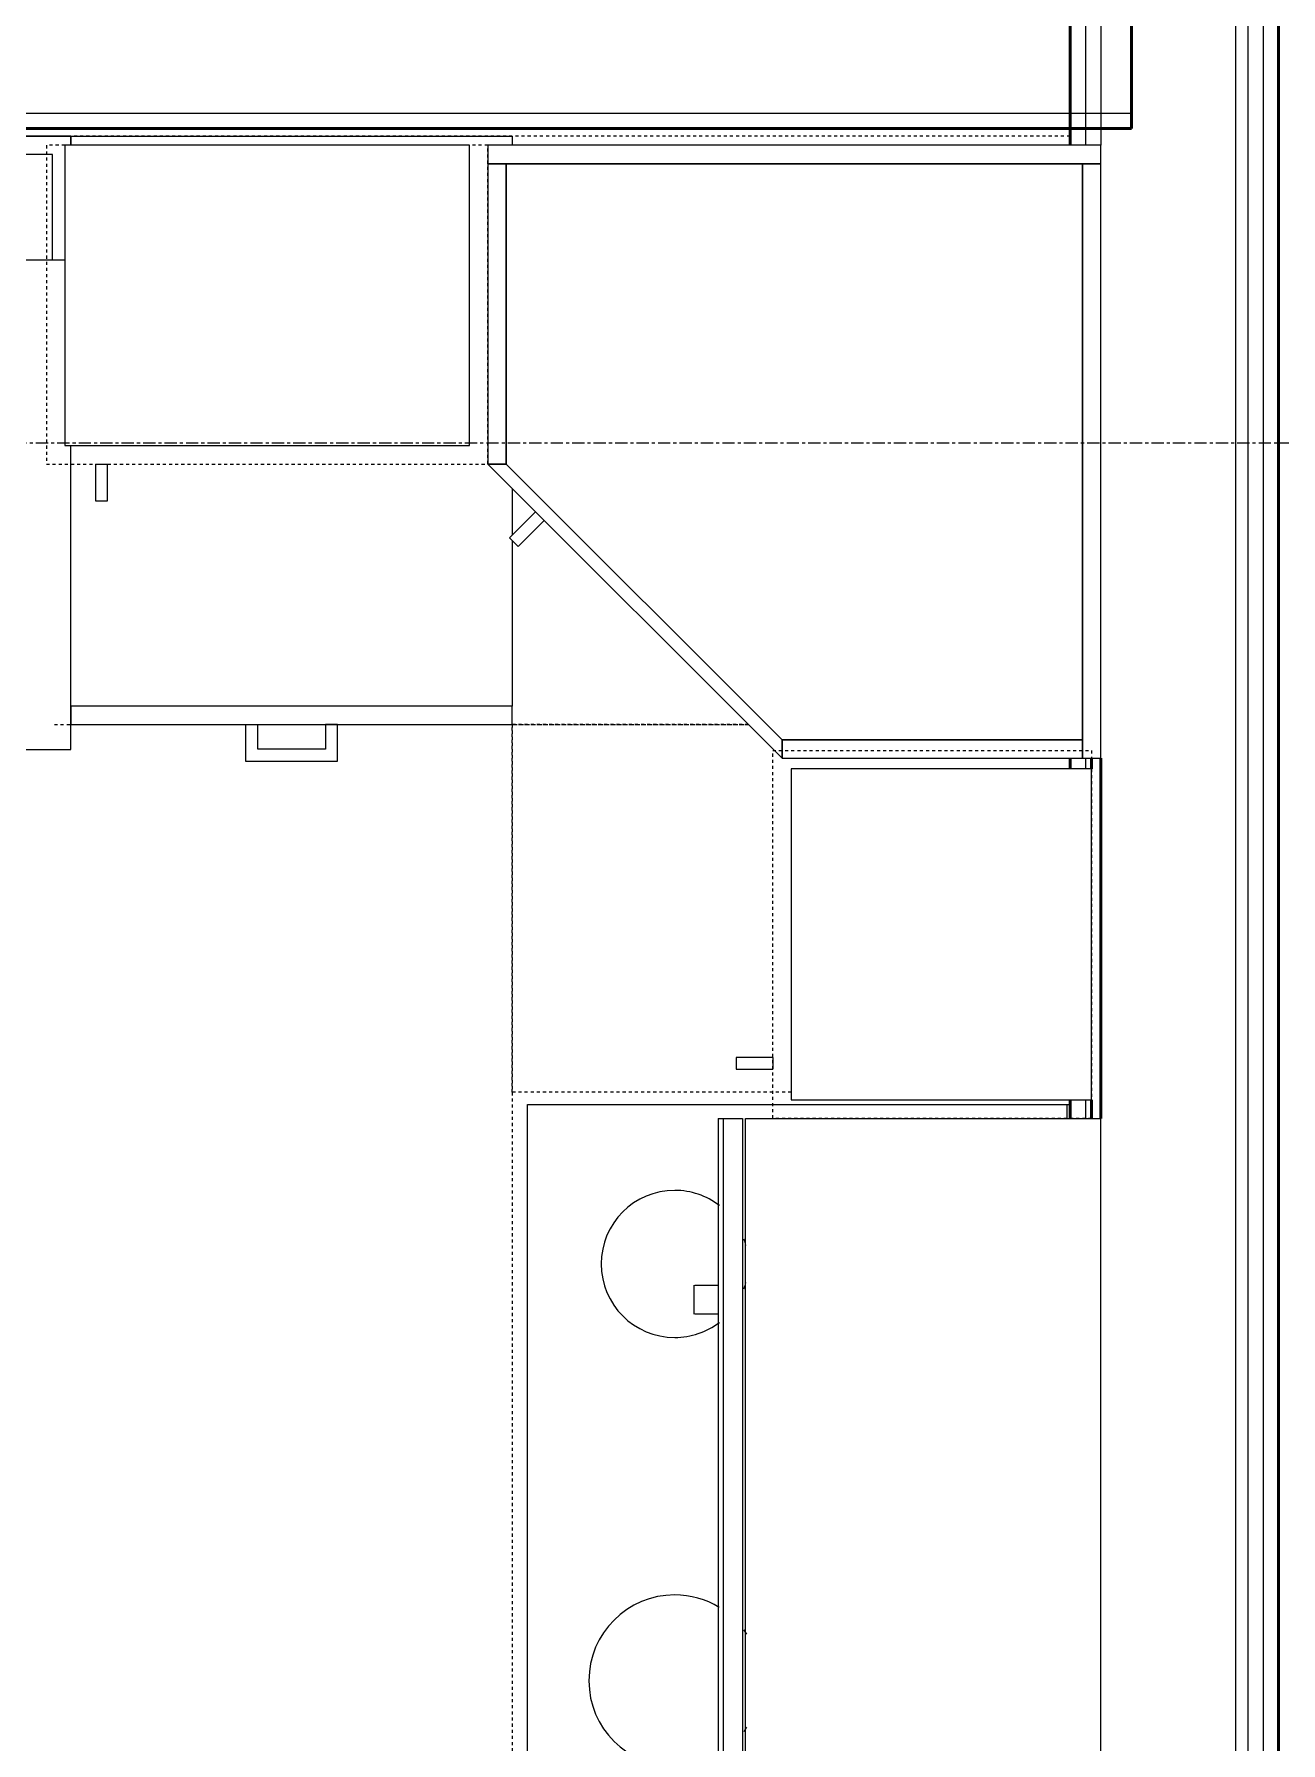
# Model space of a CAD drawing. Header units: inches. Extents: x -4217 to -1814, y 9706 to 12425.
# Drawn here: x -2982 to -2931.2, y 10114.2 to 10183.9 of the extents above; entities that cross this region are included whole.
import ezdxf

# ---------------------------------------------------------------- set-up
doc = ezdxf.new("R2010")
doc.units = ezdxf.units.IN
doc.header["$MEASUREMENT"] = 0
doc.linetypes.add('Dash', pattern=[0.25, 0.125, -0.125])
doc.linetypes.add('Grid Line 1_2_', pattern=[0.875, 0.5, -0.125, 0.125, -0.125])
for name, color, linetype, lineweight in [('A-WALL', 113, 'Continuous', 13), ('A-WALL-3', 250, 'Continuous', 50), ('A-WALL-4', 10, 'Continuous', 13), ('I-WALL-3', 2, 'Continuous', 50), ('P-SANR-FIXT-2', 7, 'Continuous', 9), ('Q-CASE', 31, 'Continuous', 9), ('Q-CASE-3', 7, 'Continuous', 9), ('Q-CASE-4', 7, 'Dash', 9), ('Q-CASE-HDLN-1', 7, 'Dash', 9), ('Q-SPCQ-1', 7, 'Continuous', 9), ('S-GRID-1', 1, 'Grid Line 1_2_', 9)]:
    doc.layers.add(name, color=color, linetype=linetype, lineweight=lineweight)

msp = doc.modelspace()

# ---------------------------------------------------------------- linework, layer by layer
at = {"layer": 'A-WALL'}
for p, q in [((-2939.14874, 10374.0394), (-2939.14874, 10179.34101)), ((-2938.52374, 10374.0394), (-2938.52374, 10179.34101)), ((-2933.02374, 10374.0394), (-2933.02374, 9988.4394)), ((-2932.52374, 10333.5917), (-2932.52374, 9988.4394)), ((-2931.89874, 10333.592), (-2931.89874, 9988.4394)), ((-2939.14874, 10154.34101), (-2939.14874, 10153.90351)), ((-2938.52374, 10154.34101), (-2938.52374, 10139.65351)), ((-2939.14874, 10140.40351), (-2939.14874, 10139.65351))]:
    msp.add_line(p, q, dxfattribs=at)
at = {"layer": 'A-WALL-3'}
for p, q in [((-2937.27374, 10180.02851), (-2937.27374, 10184.77851)), ((-3092.37374, 10180.02851), (-2937.27374, 10180.02851)), ((-2938.89874, 10154.34101), (-2938.89874, 10153.90351)), ((-2938.52374, 10139.65351), (-2938.52374, 10154.34101)), ((-2938.89874, 10140.40351), (-2938.89874, 10139.65351))]:
    msp.add_line(p, q, dxfattribs=at)
at = {"layer": 'A-WALL-4'}
msp.add_line((-3092.37374, 10180.65351), (-2937.27374, 10180.65351), dxfattribs=at)
at = {"layer": 'I-WALL-3'}
for p, q in [((-2939.77374, 10373.4144), (-2939.77374, 10179.34101)), ((-2931.27374, 9988.4394), (-2931.27374, 10333.59229)), ((-2939.77374, 10154.34101), (-2939.77374, 10153.90351)), ((-2939.77374, 10140.40351), (-2939.77374, 10139.65351))]:
    msp.add_line(p, q, dxfattribs=at)
at = {"layer": 'P-SANR-FIXT-2'}
for p, q in [((-2980.77374, 10174.6581), (-2995.78319, 10174.6581)), ((-2980.52374, 10154.70228), (-2980.52374, 10167.09101)), ((-3013.52374, 10154.70228), (-2980.52374, 10154.70228))]:
    msp.add_line(p, q, dxfattribs=at)
at = {"layer": 'Q-CASE'}
for p, q in [((-2962.77374, 10166.34101), (-2963.52374, 10166.34101)), ((-2963.52374, 10166.34101), (-2951.52374, 10154.34101)), ((-2951.52374, 10155.09101), (-2962.77374, 10166.34101)), ((-2951.52374, 10154.34101), (-2951.52374, 10155.09101))]:
    msp.add_line(p, q, dxfattribs=at)
at = {"layer": 'Q-CASE-3'}
for p, q in [((-3013.52374, 10179.71601), (-2980.52374, 10179.71601)), ((-2980.52374, 10179.71601), (-3013.52374, 10179.71601)), ((-2980.52374, 10179.34101), (-2980.52374, 10179.71601)), ((-2980.52374, 10179.71601), (-2962.52374, 10179.71601)), ((-2980.52374, 10179.71601), (-2980.52374, 10179.34101)), ((-2980.52374, 10179.34101), (-2980.52374, 10179.71601)), ((-2962.52374, 10179.71601), (-2962.52374, 10179.34101)), ((-2964.27374, 10179.34101), (-2980.77374, 10179.34101)), ((-2980.77374, 10179.34101), (-2980.77374, 10167.09101)), ((-2964.27374, 10167.09101), (-2964.27374, 10179.34101)), ((-2938.52374, 10179.34101), (-2963.52374, 10179.34101)), ((-2963.52374, 10179.34101), (-2963.52374, 10178.59101)), ((-2938.52374, 10178.59101), (-2938.52374, 10179.34101)), ((-2981.27374, 10178.96601), (-2995.29106, 10178.96601)), ((-2981.27374, 10174.6581), (-2981.27374, 10178.96601)), ((-2962.77374, 10178.59101), (-2963.52374, 10178.59101)), ((-2963.52374, 10178.59101), (-2963.52374, 10166.34101)), ((-2963.52374, 10178.59101), (-2938.52374, 10178.59101)), ((-2939.27374, 10178.59101), (-2962.77374, 10178.59101)), ((-2962.77374, 10178.59101), (-2962.77374, 10166.34101)), ((-2962.77374, 10166.34101), (-2962.77374, 10178.59101)), ((-2939.27374, 10155.09101), (-2939.27374, 10178.59101)), ((-2938.52374, 10178.59101), (-2939.27374, 10178.59101)), ((-2939.27374, 10178.59101), (-2939.27374, 10154.34101)), ((-2938.52374, 10154.34101), (-2938.52374, 10178.59101)), ((-2980.77374, 10167.09101), (-2964.27374, 10167.09101)), ((-2980.52374, 10156.46601), (-2980.52374, 10167.09101)), ((-2979.52374, 10166.34101), (-2979.03529, 10166.34101)), ((-2979.52374, 10166.34101), (-2979.52374, 10164.84175)), ((-2979.03529, 10164.84175), (-2979.03529, 10166.34101)), ((-2963.52374, 10166.34101), (-2962.77374, 10166.34101)), ((-2962.77374, 10166.34101), (-2951.52374, 10155.09101)), ((-2962.52374, 10165.34101), (-2962.52374, 10163.43558)), ((-2979.52374, 10164.84175), (-2979.03529, 10164.84175)), ((-2961.57102, 10164.38829), (-2962.63116, 10163.32816)), ((-2962.28577, 10162.98278), (-2961.22564, 10164.04291)), ((-2962.63116, 10163.32816), (-2962.28577, 10162.98278)), ((-2962.52374, 10163.22074), (-2962.52374, 10156.46601)), ((-2980.52374, 10156.46601), (-2980.52374, 10155.71601)), ((-2962.52374, 10156.46601), (-2980.52374, 10156.46601)), ((-2962.52374, 10155.71601), (-2962.52374, 10156.46601)), ((-2980.52374, 10155.71601), (-2962.52374, 10155.71601)), ((-2973.39874, 10155.71601), (-2972.89936, 10155.71601)), ((-2973.39874, 10155.71601), (-2973.39874, 10154.21601)), ((-2972.89936, 10154.71538), (-2972.89936, 10155.71601)), ((-2969.64874, 10155.71601), (-2970.14811, 10155.71601)), ((-2970.14811, 10155.71601), (-2970.14811, 10154.71538)), ((-2969.64874, 10154.21601), (-2969.64874, 10155.71601)), ((-2970.14811, 10154.71538), (-2972.89936, 10154.71538)), ((-2951.52374, 10155.09101), (-2939.27374, 10155.09101)), ((-2939.27374, 10155.09101), (-2951.52374, 10155.09101)), ((-2951.52374, 10155.09101), (-2951.52374, 10154.34101)), ((-2939.27374, 10154.34101), (-2939.27374, 10155.09101)), ((-2973.39874, 10154.21601), (-2969.64874, 10154.21601)), ((-2951.52374, 10154.34101), (-2939.27374, 10154.34101)), ((-2939.27374, 10154.34101), (-2938.52374, 10154.34101)), ((-2951.14874, 10153.90351), (-2951.14874, 10140.40351)), ((-2938.89874, 10153.90351), (-2951.14874, 10153.90351)), ((-2938.89874, 10140.40351), (-2938.89874, 10153.90351)), ((-2953.39799, 10142.14195), (-2953.39799, 10141.65351)), ((-2951.89874, 10142.14195), (-2953.39799, 10142.14195)), ((-2951.89874, 10142.14195), (-2951.89874, 10141.65351)), ((-2953.39799, 10141.65351), (-2951.89874, 10141.65351)), ((-2951.14874, 10140.40351), (-2938.89874, 10140.40351)), ((-2954.12308, 10139.65351), (-2954.12308, 10109.77162)), ((-2954.12308, 10139.65351), (-2953.91744, 10139.65351)), ((-2953.91744, 10139.65351), (-2953.13004, 10139.65351)), ((-2953.91744, 10139.65351), (-2953.91744, 10109.77162)), ((-2953.13004, 10139.65351), (-2953.13004, 10109.77162)), ((-2953.01193, 10139.65351), (-2938.52374, 10139.65351)), ((-2953.01193, 10109.77162), (-2953.01193, 10139.65351)), ((-2938.52374, 10109.77162), (-2938.52374, 10139.65351)), ((-2955.12288, 10132.85349), (-2955.12288, 10131.66138)), ((-2955.07372, 10132.85349), (-2954.15852, 10132.85349)), ((-2954.15852, 10131.66138), (-2955.07372, 10131.66138))]:
    msp.add_line(p, q, dxfattribs=at)
at = {"layer": 'Q-CASE-4'}
for p, q in [((-2963.52374, 10179.34101), (-2981.52374, 10179.34101)), ((-2981.52374, 10179.34101), (-2981.52374, 10166.34101)), ((-2963.52374, 10166.34101), (-2963.52374, 10179.34101)), ((-2981.52374, 10166.34101), (-2963.52374, 10166.34101)), ((-2962.52374, 10155.71601), (-2952.89874, 10155.71601)), ((-2962.52374, 10140.71601), (-2962.52374, 10155.71601)), ((-2951.89874, 10154.65351), (-2938.89874, 10154.65351)), ((-2951.89874, 10139.65351), (-2951.89874, 10154.65351)), ((-2938.89874, 10154.65351), (-2938.89874, 10139.65351)), ((-2951.14874, 10140.71601), (-2962.52374, 10140.71601)), ((-2938.89874, 10139.65351), (-2951.89874, 10139.65351))]:
    msp.add_line(p, q, dxfattribs=at)
at = {"layer": 'Q-CASE-HDLN-1'}
for p, q in [((-2939.77374, 10179.71601), (-3056.62374, 10179.71601)), ((-2981.19658, 10155.71601), (-2952.89874, 10155.71601)), ((-2952.89874, 10155.71601), (-2962.52374, 10155.71601)), ((-2962.52374, 10155.71601), (-2962.52374, 10025.37231))]:
    msp.add_line(p, q, dxfattribs=at)
at = {"layer": 'Q-SPCQ-1'}
for p, q in [((-2961.89874, 10140.21601), (-2939.77374, 10140.21601)), ((-2961.89874, 10110.21601), (-2961.89874, 10140.21601)), ((-2939.89874, 10139.65351), (-2939.89874, 10140.21601))]:
    msp.add_line(p, q, dxfattribs=at)
for centre, radius, start, end in [((-2955.89874, 10133.71601), 3, 90, 270), ((-2955.89874, 10133.71601), 3, 52.6088799, 90), ((-2955.89874, 10133.71601), 3, 14.5427276, 19.7855664), ((-2955.89874, 10133.71601), 3, 340.2144336, 345.4572724), ((-2955.89874, 10133.71601), 3, 270, 307.3911201), ((-2955.89874, 10116.71601), 3.5, 90, 270), ((-2955.89874, 10116.71601), 3.5, 58.7645806, 90), ((-2955.89874, 10116.71601), 3.5, 32.7836662, 36.2863209), ((-2955.89874, 10116.71601), 3.5, 323.7136791, 327.2163338)]:
    msp.add_arc(centre, radius, start, end, dxfattribs=at)
at = {"layer": 'S-GRID-1'}
msp.add_line((-1814.20638, 10167.1894), (-4168.71446, 10167.1894), dxfattribs=at)

doc.saveas('drawing.dxf')
